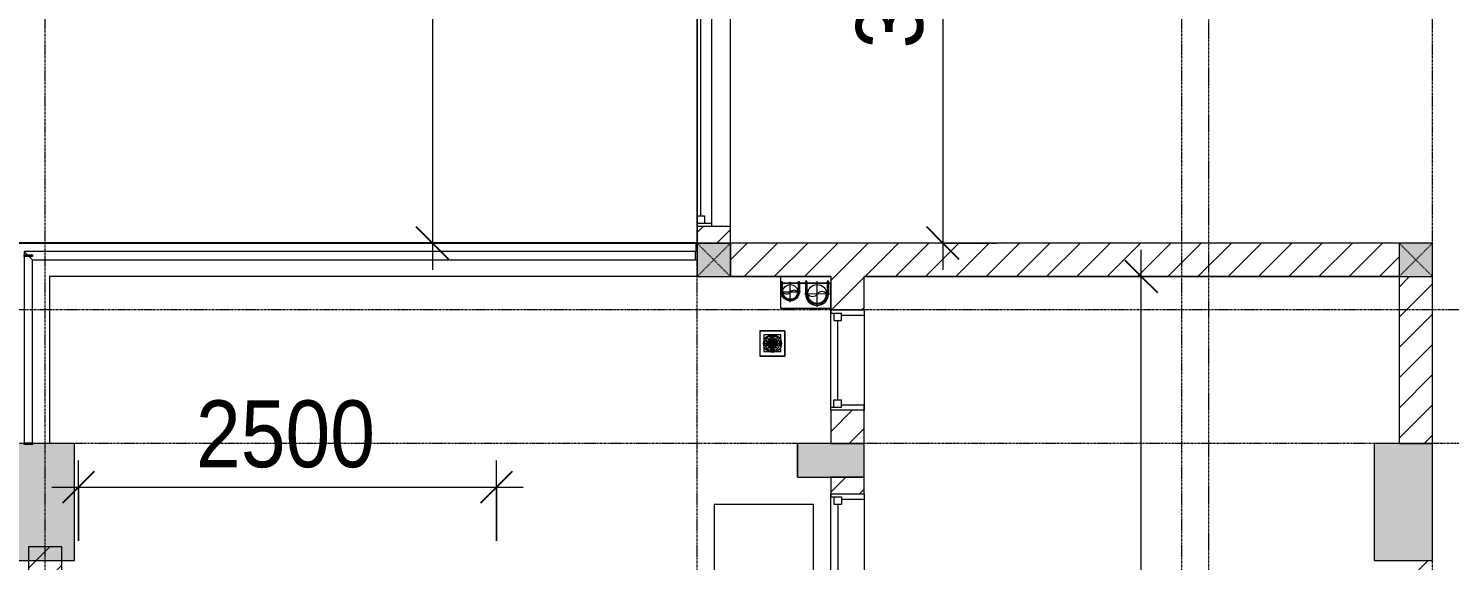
# Model space of a CAD drawing. Header units: millimetres. Extents: x 962 to 239635, y -15958 to 82755.
# Drawn here: x 169803 to 178305, y 43837 to 47022 of the extents above; entities that cross this region are included whole.
import ezdxf

# ---------------------------------------------------------------- set-up
doc = ezdxf.new("R2010")
doc.units = ezdxf.units.MM
for name, pattern in [('Dash', [6, 3, -3]), ('Dash Dot 3_16_', [7.9375, 4.7625, -1.5875, 0, -1.5875]), ('Grid Line', [22.225, 12.7, -3.175, 3.175, -3.175]), ('IMPORT-CENTER _2_', [40.64, 25.4, -5.08, 5.08, -5.08])]:
    doc.linetypes.add(name, pattern=pattern)
for name, color, linetype, lineweight in [('0-1', 7, 'Continuous', 5), ('A-ANNO-DIMS', 211, 'Continuous', 9), ('A-ANNO-DIMS-160', 211, 'Continuous', 9), ('A-FLOR-2', 9, 'Continuous', 9), ('A-FLOR-HRAL', 11, 'Continuous', 9), ('A-GLAZ', 151, 'Continuous', 9), ('A-WALL', 113, 'Continuous', 9), ('A-WALL-3', 113, 'Continuous', 18), ('A-WALL-PATT-2', 111, 'Continuous', 9), ('G-ANNO-SYMB-1', 111, 'Dash Dot 3_16_', 18), ('G-IMPT', 8, 'Continuous', 9), ('G-IMPT-1', 254, 'Continuous', 9), ('G-IMPT-2', 8, 'IMPORT-CENTER _2_', 9), ('I-FURN-1', 254, 'Continuous', 9), ('M-EQPM', 50, 'Continuous', 9), ('M-EQPM-1', 254, 'Continuous', 9), ('S-COLS', 52, 'Continuous', 9), ('S-COLS-1', 52, 'Continuous', 5), ('S-COLS-2', 7, 'Continuous', 18), ('S-COLS-5', 52, 'Dash', 9), ('S-COLS-6', 52, 'Continuous', 18), ('S-COLS-HDLN', 52, 'Dash', 9), ('S-GRID-1', 1, 'Grid Line', 9)]:
    doc.layers.add(name, color=color, linetype=linetype, lineweight=lineweight)
doc.styles.add('UTM Avo', font='UTM Avo.ttf', dxfattribs={"width": 0.9, "height": 400})
doc.dimstyles.new('1_Dim_chi_tiet_2_5', dxfattribs={"dimscale": 304.8, "dimtxt": 399.720379, "dimasz": 0.629921, "dimexe": 0.524934, "dimexo": 0.0625, "dimgap": 0.052493, "dimtad": 1, "dimdec": 0, "dimrnd": 5, "dimzin": 0, "dimdsep": 46, "dimtxsty": 'UTM Avo', "dimblk1": 'OBLIQUE', "dimblk2": 'OBLIQUE', "dimsah": 1, "dimcen": 0.09, "dimdle": 0.524934, "dimazin": 0, "dimtfac": 1, "dimtdec": 4, "dimtix": 1, "dimtmove": 0, "dimatfit": 3, "dimfxl": 1.049869, "dimfxlon": 1, "dimtvp": 1, "dimtolj": 1, "dimtzin": 0, "dimarcsym": 2})
doc.dimstyles.new('1_Dim_chi_tiet_2_5_1', dxfattribs={"dimscale": 304.8, "dimtxt": 399.720379, "dimasz": 0.629921, "dimexe": 0.524934, "dimexo": 0.0625, "dimgap": 0.052493, "dimtad": 1, "dimdec": 0, "dimrnd": 5, "dimzin": 0, "dimdsep": 46, "dimtxsty": 'UTM Avo', "dimblk1": 'OBLIQUE', "dimblk2": 'OBLIQUE', "dimsah": 1, "dimcen": 0.09, "dimdle": 0.524934, "dimazin": 0, "dimtfac": 1, "dimtdec": 4, "dimtix": 1, "dimtmove": 0, "dimatfit": 3, "dimfxl": 1.049869, "dimfxlon": 1, "dimtvp": 1, "dimtolj": 1, "dimtzin": 0, "dimarcsym": 2})
pattern_1 = [(45, (61750.9, 0), (-90.50967, 90.50967), [])]

# ---------------------------------------------------------------- blocks, each defined once
blk = doc.blocks.new('NCV_TKTC_KET CAU_rvt-1-TKCS_MB TẦNG 2')
at = {"layer": 'S-COLS-1'}
for points in [[(108327.6, 43836.9), (108327.6, 44536.9), (108077.6, 44536.9), (108077.6, 44532.4), (108027.6, 44532.4), (108027.6, 44536.9), (107977.6, 44536.9), (107977.6, 44512), (107982.1, 44512), (107982.1, 44462), (107977.6, 44462), (107977.6, 43836.9)], [(113052.6, 44336.9), (113052.6, 44536.9), (112652.6, 44536.9), (112652.6, 44336.9)], [(116452.6, 43836.9), (116452.6, 44536.9), (116102.6, 44536.9), (116102.6, 43836.9)]]:
    blk.add_hatch(color=256, dxfattribs=at).paths.add_polyline_path(points)
at = {"layer": 'S-COLS-2'}
for p, q in [((108327.6, 44536.9), (108077.6, 44536.9)), ((108327.6, 43836.9), (108327.6, 44536.9)), ((112652.6, 44536.9), (112652.6, 44336.9)), ((113052.6, 44536.9), (112652.6, 44536.9)), ((113052.6, 44336.9), (113052.6, 44536.9)), ((116452.6, 44536.9), (116102.6, 44536.9)), ((116102.6, 44536.9), (116102.6, 43836.9)), ((116452.6, 43836.9), (116452.6, 44536.9)), ((112652.6, 44336.9), (113052.6, 44336.9)), ((107977.6, 43836.9), (108327.6, 43836.9)), ((116102.6, 43836.9), (116452.6, 43836.9))]:
    blk.add_line(p, q, dxfattribs=at)
blk = doc.blocks.new('MAY GIAT - MAY GIAT_dwg-348053-TKCS_MB TẦNG 2')
at = {"layer": 'G-IMPT-1', "flags": 128}
blk.add_lwpolyline([(5, 596.6), (5, 2.3), (605, 2.3), (605, 596.6)], close=True, dxfattribs=at)
blk = doc.blocks.new('MAY GIAT - MAY GIAT-348233-TKCS_MB TẦNG 2')
at = {"layer": 'I-FURN-1'}
for p, q in [((5, 596.6), (5, 2.3)), ((605, 596.6), (5, 596.6)), ((605, 2.3), (605, 596.6)), ((5, 2.3), (605, 2.3))]:
    blk.add_line(p, q, dxfattribs=at)
blk.add_blockref('MAY GIAT - MAY GIAT_dwg-348053-TKCS_MB TẦNG 2', (0, 0))
blk = doc.blocks.new('THU NUOC - THU NUOC-461820-TKCS_MB TẦNG 2')
at = {"layer": 'M-EQPM-1'}
for p, q in [((-66.3, 70.6), (-66.3, -79.4)), ((83.7, 70.6), (-66.3, 70.6)), ((58.7, 45.6), (-41.3, 45.6)), ((-41.3, 45.6), (-41.3, -54.4)), ((-23.3, 10.8), (40.9, 10.8)), ((40.9, 4.8), (-23.3, 4.8)), ((-11, 23.3), (28.5, 23.3)), ((28.5, 17.3), (-11, 17.3)), ((-1.1, 35.6), (18.5, 35.6)), ((18.5, 29.6), (-1.1, 29.6)), ((58.7, -54.4), (58.7, 45.6)), ((83.7, -79.4), (83.7, 70.6)), ((-66.3, -79.4), (83.7, -79.4)), ((-41.3, -54.4), (58.7, -54.4)), ((-23.3, -1.2), (0.7, -1.2)), ((0.7, -7.2), (-23.3, -7.2)), ((-23.3, -13.6), (40.9, -13.6)), ((40.9, -19.6), (-23.3, -19.6)), ((-11, -26.1), (28.5, -26.1)), ((28.5, -32.1), (-11, -32.1)), ((-1.1, -38.5), (18.5, -38.5)), ((18.5, -44.5), (-1.1, -44.5)), ((0.7, -1.2), (0.7, -7.2)), ((16.7, -1.2), (40.9, -1.2)), ((16.7, -7.2), (16.7, -1.2)), ((40.9, -7.2), (16.7, -7.2))]:
    blk.add_line(p, q, dxfattribs=at)
for centre, radius, start, end in [((8.7, -4.4), 45, 0, 180), ((8.7, -4.4), 45, 0, 180), ((-23.3, 7.8), 3, 90, 270), ((-11, 20.3), 3, 90, 270), ((-1.1, 32.6), 3, 90, 270), ((18.5, 32.6), 3, 270, 90), ((28.5, 20.3), 3, 270, 90), ((40.9, 7.8), 3, 270, 90), ((8.7, -4.4), 45, 180, 360), ((8.7, -4.4), 45, 180, 360), ((-23.3, -4.2), 3, 90, 270), ((-23.3, -16.6), 3, 90, 270), ((-11, -29.1), 3, 90, 270), ((-1.1, -41.5), 3, 90, 270), ((18.5, -41.5), 3, 270, 90), ((28.5, -29.1), 3, 270, 90), ((40.9, -4.2), 3, 270, 90), ((40.9, -16.6), 3, 270, 90)]:
    blk.add_arc(centre, radius, start, end, dxfattribs=at)
blk = doc.blocks.new('NCV_TKTC_TANG 2_rvt-1-TKCS_MB TẦNG 2')
at = {"layer": 'A-FLOR-2'}
for p, q in [((112052.6, 45536.9), (108177.6, 45536.9)), ((108177.6, 45536.9), (108177.6, 44536.9)), ((112852.6, 45536.9), (112252.6, 45536.9)), ((116252.6, 45536.9), (113052.6, 45536.9)), ((112652.6, 44336.9), (112652.6, 44536.9))]:
    blk.add_line(p, q, dxfattribs=at)
at = {"layer": 'I-FURN-1', "rotation": 269.9999999999999}
blk.add_blockref('MAY GIAT - MAY GIAT-348233-TKCS_MB TẦNG 2', (112152.6, 44177.4), dxfattribs=at)
at = {"layer": 'M-EQPM-1', "rotation": 180}
blk.add_blockref('THU NUOC - THU NUOC-461820-TKCS_MB TẦNG 2', (112511.3, 45132.9), dxfattribs=at)
blk = doc.blocks.new('1_FAMILY RVT - W01-WxH 1400x3200xmm-489780-TKCS_MB TẦNG 2')
at = {"layer": 'A-GLAZ'}
for p, q in [((698.4, 172.39), (749.2, 197.79)), ((698.4, 172.39), (749.2, 146.99)), ((698.4, 172.39), (901.6, 172.39)), ((-1600, 96.19), (-1600, -103.81)), ((1600, 96.19), (-1600, 96.19)), ((-1600, 96.19), (-1536.5, 96.19)), ((-1580.95, 96.19), (-1580.95, 7.29)), ((-1536.5, 96.19), (-22.225, 96.19)), ((-1536.5, 96.19), (-1536.5, 51.74)), ((-22.225, 7.29), (-22.225, 96.19)), ((-22.225, 96.19), (22.225, 96.19)), ((22.225, 96.19), (1580.95, 96.19)), ((22.225, 96.19), (22.225, 7.29)), ((1580.95, 96.19), (1600, 96.19)), ((1580.95, 96.19), (1580.95, 7.29)), ((1600, -103.81), (1600, 96.19)), ((-1600, 7.29), (-1580.95, 7.29)), ((-1536.5, 51.74), (-1580.95, 51.74)), ((-1580.95, 7.29), (-22.225, 7.29)), ((-1536.5, 73.965), (-22.225, 73.965)), ((22.225, 51.74), (-22.225, 51.74)), ((-22.225, 7.29), (22.225, 7.29)), ((22.225, 29.515), (1536.5, 29.515)), ((22.225, 7.29), (1536.5, 7.29)), ((1536.5, 51.74), (1536.5, 7.29)), ((1580.95, 51.74), (1536.5, 51.74)), ((1536.5, 7.29), (1600, 7.29)), ((-1600, -103.81), (1600, -103.81))]:
    blk.add_line(p, q, dxfattribs=at)
blk = doc.blocks.new('Railing - 50 x 10mm-1251311-TKCS_MB TẦNG 2')
at = {"layer": 'A-FLOR-HRAL'}
for p, q in [((25, 5), (-25, 5)), ((-25, 5), (-25, -5)), ((25, -5), (25, 5)), ((-25, -5), (25, -5))]:
    blk.add_line(p, q, dxfattribs=at)
blk = doc.blocks.new('Railing - Railing-1262560-TKCS_MB TẦNG 2')
at = {"layer": 'A-FLOR-HRAL'}
for p, q in [((108047.6, 45667), (108027.6, 45687)), ((108027.6, 45687), (108027.6, 45667)), ((112042.6, 45687), (108027.6, 45687)), ((108027.6, 45657), (108027.6, 44542.4)), ((108077.6, 45637), (108057.6, 45657)), ((108077.6, 44542.4), (108077.6, 45637)), ((108077.6, 45637), (112042.6, 45637))]:
    blk.add_line(p, q, dxfattribs=at)
at = {"extrusion": (0, 0, -1), "zscale": -1}
for p, rotation in [((-108052.6, 45662), 180), ((-112047.6, 45662), 270), ((-108052.6, 44537.4), 180)]:
    blk.add_blockref('Railing - 50 x 10mm-1251311-TKCS_MB TẦNG 2', p, dxfattribs=dict(at, rotation=rotation))
blk = doc.blocks.new('TKTC_XREF_251221_MB TANG 2-7 - TKTC_XREF_260130_MB TANG 2-5_dwg_FD-4746809-TKCS_MB TẦNG 2')
at = {"layer": 'G-IMPT', "flags": 128}
blk.add_lwpolyline([(-75, -75), (75, -75), (75, 75), (-75, 75)], close=True, dxfattribs=at)
at = {"layer": 'G-IMPT'}
blk.add_circle((0, 0), 53.3, dxfattribs=at)
at = {"layer": 'M-EQPM'}
for p, q in [((53.3, 0), (-53.3, 0)), ((-37.7, 37.7), (37.7, -37.7)), ((37.7, 37.7), (-37.7, -37.7)), ((0, 53.3), (0, -53.3))]:
    blk.add_line(p, q, dxfattribs=at)
blk = doc.blocks.new('TKTC_XREF_251221_MB TANG 2-7 - TKTC_XREF_260130_MB TANG 2-5_dwg_$cc-4746808-TKCS_MB TẦNG 2')
at = {"layer": 'G-IMPT-2'}
for p, q in [((-0.673, 0), (0.673, 0)), ((0, -0.673), (0, 0.673))]:
    blk.add_line(p, q, dxfattribs=at)
at = {"layer": 'M-EQPM'}
blk.add_circle((0, 0), 0.5, dxfattribs=at)
for centre, radius, start, end in [((0, 0), 0.5, 90, 270), ((0.188, 0.25), 0.313, 126.8699, 233.1301), ((-0.188, -0.25), 0.313, 306.8699, 53.1301)]:
    blk.add_arc(centre, radius, start, end, dxfattribs=at)
blk = doc.blocks.new('TKTC_XREF_251221_MB TANG 2-7 - TKTC_XREF_260130_MB TANG 2-5_dwg_CUM U_DN100-4746796-TKCS_MB TẦNG 2')
at = {"layer": 'G-IMPT'}
blk.add_hatch(color=256, dxfattribs=at).paths.add_polyline_path([(0, 61), (0, 57), (14.8, 55.1), (28.5, 49.4), (40.3, 40.3), (49.4, 28.5), (55.1, 14.8), (57, 0), (55.1, -14.8), (49.4, -28.5), (40.3, -40.3), (28.5, -49.4), (14.8, -55.1), (0, -57), (0, -61), (15.8, -58.9), (30.5, -52.8), (43.1, -43.1), (52.8, -30.5), (58.9, -15.8), (61, 0), (58.9, 15.8), (52.8, 30.5), (43.1, 43.1), (30.5, 52.8), (15.8, 58.9)])
for p, q in [((-79.1, 66.6), (-79.1, 63.4)), ((-76.6, 66.6), (-76.6, 63.4)), ((-74.6, 66.6), (-74.6, 63.4)), ((-72.7, 69.3), (-72.7, 60.7)), ((-66.9, 67.9), (-71.7, 67.9)), ((-66.9, 62.1), (-71.7, 62.1)), ((-65, 69), (0, 69)), ((-79.1, -63.4), (-79.1, -66.6)), ((-76.6, -63.4), (-76.6, -66.6)), ((-74.6, -63.4), (-74.6, -66.6)), ((-72.7, -60.7), (-72.7, -69.3)), ((-66.9, -62.1), (-71.7, -62.1)), ((-66.9, -67.9), (-71.7, -67.9)), ((-65, -69), (0, -69))]:
    blk.add_line(p, q, dxfattribs=at)
at = {"layer": 'G-IMPT', "flags": 128}
for points in [[(-72.7, 67.6), (-78.1, 67.6), (-78.1, 62.4), (-72.7, 62.4)], [(-71.7, 59.2), (-66.9, 59.2), (-66.9, 70.8), (-71.7, 70.8)], [(-66.9, 70.8), (-66.9, 72.7), (-65, 72.7), (-65, 57.3), (-66.9, 57.3), (-66.9, 59.2)], [(-65, 61), (0, 61), (0, 57)], [(-72.7, -62.4), (-78.1, -62.4), (-78.1, -67.6), (-72.7, -67.6)], [(-71.7, -70.8), (-66.9, -70.8), (-66.9, -59.2), (-71.7, -59.2)], [(-66.9, -59.2), (-66.9, -57.3), (-65, -57.3), (-65, -72.7), (-66.9, -72.7), (-66.9, -70.8)], [(-65, -61), (0, -61), (0, -57)]]:
    blk.add_lwpolyline(points, dxfattribs=at)
at = {"layer": 'G-IMPT'}
for centre, radius, start, end in [((-78.1, 66.6), 0.96, 90, 180), ((-78.1, 63.4), 0.96, 180, 270), ((-71.1, 69.3), 1.56, 112.61986, 247.38014), ((-67.9, 65), 4.8, 143.1301, 216.8699), ((-71.1, 60.7), 1.56, 112.61986, 247.38014), ((0, 0), 69, 270, 90), ((0, 0), 61, 270, 90), ((0, 0), 57, 270, 90), ((-78.1, -63.4), 0.96, 90, 180), ((-78.1, -66.6), 0.96, 180, 270), ((-71.1, -60.7), 1.56, 112.61986, 247.38014), ((-67.9, -65), 4.8, 143.1301, 216.8699), ((-71.1, -69.3), 1.56, 112.61986, 247.38014)]:
    blk.add_arc(centre, radius, start, end, dxfattribs=at)
blk = doc.blocks.new('TKTC_XREF_251221_MB TANG 2-7 - TKTC_XREF_260130_MB TANG 2-5_dwg_$cc-4746798-TKCS_MB TẦNG 2')
at = {"layer": 'G-IMPT-2'}
for p, q in [((-0.673, 0), (0.673, 0)), ((0, -0.673), (0, 0.673))]:
    blk.add_line(p, q, dxfattribs=at)
at = {"layer": 'M-EQPM'}
blk.add_circle((0, 0), 0.5, dxfattribs=at)
for centre, radius, start, end in [((0, 0), 0.5, 90, 270), ((0.188, 0.25), 0.313, 126.8699, 233.1301), ((-0.188, -0.25), 0.313, 306.8699, 53.1301)]:
    blk.add_arc(centre, radius, start, end, dxfattribs=at)
blk = doc.blocks.new('TKTC_XREF_251221_MB TANG 2-7 - TKTC_XREF_260130_MB TANG 2-5_dwg_CUM U_DN100-4746799-TKCS_MB TẦNG 2')
at = {"layer": 'G-IMPT'}
blk.add_hatch(color=256, dxfattribs=at).paths.add_polyline_path([(0, 61), (16, 59), (31, 53), (43, 43), (53, 31), (59, 16), (61, 0), (59, -16), (53, -30), (43, -43), (31, -53), (16, -59), (0, -61), (0, -57), (15, -55), (29, -49), (40, -40), (49, -28), (55, -15), (57, 0), (55, 15), (49, 29), (40, 40), (29, 49), (15, 55), (0, 57)])
for p, q in [((-79, 67), (-79, 63)), ((-77, 67), (-77, 63)), ((-75, 67), (-75, 63)), ((-73, 69), (-73, 61)), ((-67, 68), (-72, 68)), ((-67, 62), (-72, 62)), ((-65, 69), (0, 69)), ((-79, -63), (-79, -67)), ((-77, -63), (-77, -67)), ((-75, -63), (-75, -67)), ((-73, -61), (-73, -69)), ((-67, -62), (-72, -62)), ((-67, -68), (-72, -68)), ((-65, -69), (0, -69))]:
    blk.add_line(p, q, dxfattribs=at)
at = {"layer": 'G-IMPT', "flags": 128}
for points in [[(-73, 68), (-78, 68), (-78, 62), (-73, 62)], [(-72, 59), (-67, 59), (-67, 71), (-72, 71)], [(-67, 71), (-67, 73), (-65, 73), (-65, 57), (-67, 57), (-67, 59)], [(-65, 61), (0, 61), (0, 57)], [(-73, -62), (-78, -62), (-78, -68), (-73, -68)], [(-72, -71), (-67, -71), (-67, -59), (-72, -59)], [(-67, -59), (-67, -57), (-65, -57), (-65, -73), (-67, -73), (-67, -71)], [(-65, -61), (0, -61), (0, -57)]]:
    blk.add_lwpolyline(points, dxfattribs=at)
at = {"layer": 'G-IMPT'}
for centre, radius, start, end in [((-78, 67), 0.96, 90, 180), ((-78, 63), 0.96, 180, 270), ((-71, 69), 1.56, 112.6199, 247.3801), ((-68, 65), 4.8, 143.1301, 216.8699), ((-71, 61), 1.56, 112.6199, 247.3801), ((0, 0), 69, 270, 90), ((0, 0), 61, 270, 90), ((0, 0), 57, 270, 90), ((-78, -63), 0.96, 90, 180), ((-78, -67), 0.96, 180, 270), ((-71, -61), 1.56, 112.6199, 247.3801), ((-68, -65), 4.8, 143.1301, 216.8699), ((-71, -69), 1.56, 112.6199, 247.3801)]:
    blk.add_arc(centre, radius, start, end, dxfattribs=at)
blk = doc.blocks.new('TKTC_XREF_251221_MB TANG 2-7 - TKTC_XREF_251221_MB TANG 2-7-2039446-TKCS_MB TẦNG 2')
at = {"layer": 'M-EQPM'}
for p, q in [((78400.1, 28501.7), (74325, 28501.7)), ((78899.8, 28300), (78899.8, 28260.1)), ((79200, 28300), (78899.8, 28300)), ((78899.8, 28260.1), (79199.4, 28260.1)), ((78899.8, 28260.1), (78899.8, 28110.2)), ((79199.4, 28260.1), (78899.8, 28260.1)), ((79199.4, 28110.2), (79199.4, 28260.1)), ((78899.8, 28110.2), (79199.4, 28110.2))]:
    blk.add_line(p, q, dxfattribs=at)
for name, p, xscale, yscale, zscale, rotation in [('TKTC_XREF_251221_MB TANG 2-7 - TKTC_XREF_260130_MB TANG 2-5_dwg_$cc-4746798-TKCS_MB TẦNG 2', (78957.3, 28206.8), 90.00000000005123, 90.00000000005123, 90.00000000005123, 89.99999999878479), ('TKTC_XREF_251221_MB TANG 2-7 - TKTC_XREF_260130_MB TANG 2-5_dwg_$cc-4746808-TKCS_MB TẦNG 2', (79118.3, 28195.4), 113.7150000000071, 113.7150000000071, 113.7150000000071, 89.80198045694691), ('TKTC_XREF_251221_MB TANG 2-7 - TKTC_XREF_260130_MB TANG 2-5_dwg_CUM U_DN100-4746796-TKCS_MB TẦNG 2', (79117.4, 28195.4), 0.9975000000000006, 0.9975000000000006, 0.9975000000000006, 269.803963131495)]:
    blk.add_blockref(name, p, dxfattribs=dict(xscale=xscale, yscale=yscale, zscale=zscale, rotation=rotation))
at = {"extrusion": (0, 0, -1), "xscale": 0.7894736842105227, "yscale": 0.7894736842105227, "zscale": -0.7894736842105227, "rotation": 269.9999999996207}
blk.add_blockref('TKTC_XREF_251221_MB TANG 2-7 - TKTC_XREF_260130_MB TANG 2-5_dwg_CUM U_DN100-4746799-TKCS_MB TẦNG 2', (-78957.3, 28208.8), dxfattribs=at)
at = {"rotation": 180}
blk.add_blockref('TKTC_XREF_251221_MB TANG 2-7 - TKTC_XREF_260130_MB TANG 2-5_dwg_FD-4746809-TKCS_MB TẦNG 2', (78851, 27898.8), dxfattribs=at)
blk = doc.blocks.new('M_Fixed - 600 x 1400mm-2135871-TKCS_MB TẦNG 2')
at = {"layer": 'A-GLAZ'}
for p, q in [((-300, 87), (-268, 87)), ((-268, -50), (-268, 87)), ((268, -50), (268, 87)), ((300, 87), (268, 87)), ((-281, -113), (-281, -50)), ((-281, -50), (-237, -50)), ((-237, -94), (-237, -50)), ((-237, -72), (237, -72)), ((237, -50), (281, -50)), ((237, -94), (237, -50)), ((281, -113), (281, -50)), ((-300, -113), (-281, -113)), ((-281, -94), (-237, -94)), ((281, -94), (237, -94)), ((298.9, -113), (281, -113))]:
    blk.add_line(p, q, dxfattribs=at)
blk = doc.blocks.new('M_Fixed - 600 x 1400mm-2135864-TKCS_MB TẦNG 2')
at = {"layer": 'A-GLAZ'}
for p, q in [((-300, 113), (-281, 113)), ((-281, 113), (-281, 50)), ((-281, 94), (-237, 94)), ((-237, 94), (-237, 50)), ((237, 94), (237, 50)), ((281, 94), (237, 94)), ((281, 113), (281, 50)), ((298.9, 113), (281, 113)), ((-281, 50), (-237, 50)), ((-268, 50), (-268, -87)), ((-237, 72), (237, 72)), ((237, 50), (281, 50)), ((268, 50), (268, -87)), ((-300, -87), (-268, -87)), ((300, -87), (268, -87))]:
    blk.add_line(p, q, dxfattribs=at)
blk = doc.blocks.new('G1_SOF - BO TRU - 200x200-V201-TKCS_MB TẦNG 2')
at = {"layer": 'S-COLS'}
blk.add_hatch(color=256, dxfattribs=at).paths.add_polyline_path([(100, -100), (100, 100), (-100, 100), (-100, -100)])
at = {"layer": 'S-COLS-6'}
for p, q in [((100, 100), (-100, 100)), ((-100, 100), (-100, -100)), ((100, -100), (100, 100)), ((-100, -100), (100, -100))]:
    blk.add_line(p, q, dxfattribs=at)
at = {"layer": 'S-COLS-HDLN'}
for p, q in [((100, 100), (-100, -100)), ((-100, 100), (100, -100))]:
    blk.add_line(p, q, dxfattribs=at)
blk = doc.blocks.new('G1_SOF - BO TRU - 200x200-3052400-TKCS_MB TẦNG 2')
at = {"layer": 'S-COLS-HDLN'}
for p, q in [((-100, 100), (100, -100)), ((100, 100), (-100, -100))]:
    blk.add_line(p, q, dxfattribs=at)
blk = doc.blocks.new('DIMBLOCK28-TKCS_MB TẦNG 2')
at = {"layer": 'A-ANNO-DIMS-160', "lineweight": 25}
for p, q in [((172219.6, 53311.9), (172123.6, 53407.9)), ((172219.6, 53311.9), (172315.6, 53215.9)), ((172219.6, 45737.4), (172123.6, 45833.4)), ((172219.6, 45737.4), (172315.6, 45641.4))]:
    blk.add_line(p, q, dxfattribs=at)
at = {"layer": 'A-ANNO-DIMS-160'}
for p, q in [((172219.6, 53471.9), (172219.6, 45577.4)), ((171899.6, 53311.9), (172379.6, 53311.9)), ((172219.6, 53311.9), (171899.6, 53311.9)), ((172539.6, 45737.4), (172059.6, 45737.4)), ((172219.6, 45737.4), (172539.6, 45737.4))]:
    blk.add_line(p, q, dxfattribs=at)
at = {"layer": 'A-ANNO-DIMS-160', "color": 0, "insert": (171700, 48976.9), "char_height": 400, "width": 1314.636, "attachment_point": 1, "rotation": 90, "line_spacing_factor": 1.110334, "style": 'UTM Avo'}
blk.add_mtext('7575', dxfattribs=at)
blk = doc.blocks.new('_Oblique')
at = {"color": 0, "linetype": 'ByBlock', "lineweight": -2}
blk.add_line((-0.5, -0.5), (0.5, 0.5), dxfattribs=at)
blk = doc.blocks.new('DIMBLOCK113-TKCS_MB TẦNG 2')
at = {"layer": 'A-ANNO-DIMS-160'}
for p, q in [((170103.5, 43955.9), (170103.5, 44435.9)), ((172603.5, 43955.9), (172603.5, 44435.9)), ((169943.5, 44275.9), (172763.5, 44275.9)), ((170103.5, 44275.9), (170103.5, 43955.9)), ((172603.5, 44275.9), (172603.5, 43955.9))]:
    blk.add_line(p, q, dxfattribs=at)
at = {"layer": 'A-ANNO-DIMS-160', "lineweight": 25}
for p, q in [((170103.5, 44275.9), (170199.5, 44371.9)), ((172603.5, 44275.9), (172699.5, 44371.9)), ((170103.5, 44275.9), (170007.5, 44179.9)), ((172603.5, 44275.9), (172507.5, 44179.9))]:
    blk.add_line(p, q, dxfattribs=at)
at = {"layer": 'A-ANNO-DIMS-160', "color": 0, "insert": (170805.7, 44795.6), "char_height": 400, "width": 1314.636, "attachment_point": 1, "line_spacing_factor": 1.110334, "style": 'UTM Avo'}
blk.add_mtext('2500', dxfattribs=at)
blk = doc.blocks.new('DIMBLOCK242-TKCS_MB TẦNG 2')
at = {"layer": 'A-ANNO-DIMS-160'}
for p, q in [((175273.9, 49321.9), (175273.9, 45577.4)), ((175593.9, 49161.9), (175113.9, 49161.9)), ((175273.9, 49161.9), (175593.9, 49161.9)), ((175593.9, 45737.4), (175113.9, 45737.4)), ((175273.9, 45737.4), (175593.9, 45737.4))]:
    blk.add_line(p, q, dxfattribs=at)
at = {"layer": 'A-ANNO-DIMS-160', "lineweight": 25}
for p, q in [((175273.9, 49161.9), (175177.9, 49257.9)), ((175273.9, 49161.9), (175369.9, 49065.9)), ((175273.9, 45737.4), (175177.9, 45833.4)), ((175273.9, 45737.4), (175369.9, 45641.4))]:
    blk.add_line(p, q, dxfattribs=at)
at = {"layer": 'A-ANNO-DIMS-160', "color": 0, "insert": (174754.2, 46901.9), "char_height": 400, "width": 1314.636, "attachment_point": 1, "rotation": 90, "line_spacing_factor": 1.110334, "style": 'UTM Avo'}
blk.add_mtext('3425', dxfattribs=at)
blk = doc.blocks.new('DIMBLOCK321-TKCS_MB TẦNG 2')
at = {"layer": 'A-ANNO-DIMS-160'}
for p, q in [((176461, 35577.4), (176461, 45697.4)), ((176141, 45537.4), (176621, 45537.4)), ((176461, 45537.4), (176141, 45537.4)), ((176141, 35737.4), (176621, 35737.4)), ((176461, 35737.4), (176141, 35737.4))]:
    blk.add_line(p, q, dxfattribs=at)
at = {"layer": 'A-ANNO-DIMS-160', "lineweight": 25}
for p, q in [((176461, 45537.4), (176365, 45633.4)), ((176461, 45537.4), (176557, 45441.4)), ((176461, 35737.4), (176365, 35833.4)), ((176461, 35737.4), (176557, 35641.4))]:
    blk.add_line(p, q, dxfattribs=at)
at = {"layer": 'A-ANNO-DIMS-160', "color": 0, "insert": (175941.3, 40089.6), "char_height": 400, "width": 1314.636, "attachment_point": 1, "rotation": 90, "line_spacing_factor": 1.110334, "style": 'UTM Avo'}
blk.add_mtext('9800', dxfattribs=at)

msp = doc.modelspace()

# ---------------------------------------------------------------- hatches: boundary and pattern name
at = {"layer": 'A-WALL-PATT-2'}
h = msp.add_hatch(dxfattribs=at)
h.set_pattern_fill('FP_1', color=256, style=0, pattern_type=2)
h.set_pattern_definition(pattern_1)
h.paths.add_polyline_path([(174003.5, 45737.4), (174003.5, 45837.4), (173803.5, 45837.4), (173803.5, 45737.4)])
h.paths.add_polyline_path([(173803.5, 49037.4), (174003.5, 49037.4), (174003.5, 49361.9), (173803.5, 49361.9)])
h = msp.add_hatch(dxfattribs=at)
h.set_pattern_fill('FP_1', color=256, style=0, pattern_type=2)
h.set_pattern_definition(pattern_1)
h.paths.add_polyline_path([(178003.5, 45537.4), (178003.5, 45737.4), (174003.5, 45736.9), (174003.5, 45537.4), (177512.2, 45537.4)])
h = msp.add_hatch(dxfattribs=at)
h.set_pattern_fill('FP_1', color=256, style=0, pattern_type=2)
h.set_pattern_definition(pattern_1)
h.paths.add_polyline_path([(178003.5, 44537), (178203.5, 44537), (178203.5, 45536.9), (178003.5, 45536.9), (178003.5, 44780.7)])
h.paths.add_polyline_path([(178203.5, 45736.9), (178203.5, 45737.4), (178203, 45736.9)])
h = msp.add_hatch(dxfattribs=at)
h.set_pattern_fill('FP_1', color=256, style=0, pattern_type=2)
h.set_pattern_definition(pattern_1)
h.paths.add_polyline_path([(174803.5, 44536.9), (174803.5, 44736.9), (174603.5, 44736.9), (174603.5, 44536.9)])
h.paths.add_polyline_path([(174691, 45336.9), (174803.5, 45336.9), (174803.5, 45537.4), (174603.5, 45537.4), (174603.5, 45336.9)])
h = msp.add_hatch(dxfattribs=at)
h.set_pattern_fill('FP_1', color=256, style=0, pattern_type=2)
h.set_pattern_definition(pattern_1)
h.paths.add_polyline_path([(174803.5, 43536.9), (174803.5, 43636.9), (174603.5, 43636.9), (174603.5, 43536.9)])
h.paths.add_polyline_path([(174603.5, 44236.9), (174803.5, 44236.9), (174803.5, 44336.9), (174603.5, 44336.9)])
h = msp.add_hatch(dxfattribs=at)
h.set_pattern_fill('FP_1', color=256, style=0, pattern_type=2)
h.set_pattern_definition(pattern_1)
h.paths.add_polyline_path([(170003.5, 40536.9), (170003.5, 43918.5), (169803.5, 43918.5), (169803.5, 40536.9)])
h = msp.add_hatch(dxfattribs=at)
h.set_pattern_fill('FP_1', color=256, style=0, pattern_type=2)
h.set_pattern_definition(pattern_1)
h.paths.add_polyline_path([(178203.5, 40536.9), (178203.5, 43836.9), (178003.5, 43836.9), (178003.5, 40536.9)])
at = {"layer": 'S-COLS-1'}
msp.add_hatch(color=256, dxfattribs=at).paths.add_polyline_path([(174003.5, 45536.9), (174003.5, 45736.9), (173803.5, 45736.9), (173803.5, 45536.9)])

# ---------------------------------------------------------------- linework, layer by layer
at = {"layer": 'A-WALL'}
for p, q in [((169728.5, 45737), (173798.5, 45737)), ((173798.5, 45687), (173798.5, 45737)), ((173803.5, 45736.9), (174003.5, 45736.9)), ((174003.5, 45736.9), (174003.5, 45537.4)), ((174603.5, 44736.9), (174603.5, 45336.9)), ((174803.5, 45336.9), (174803.5, 44736.9)), ((174603.5, 43636.9), (174603.5, 44236.9)), ((174803.5, 44236.9), (174803.5, 43636.9))]:
    msp.add_line(p, q, dxfattribs=at)
at = {"layer": 'A-WALL-3'}
for p, q in [((173803.5, 45837.4), (173803.5, 45736.9)), ((174003.5, 45737.4), (174003.5, 45837.4)), ((178203.5, 45737.4), (174003.5, 45737.4)), ((174003.5, 45537.4), (174603.5, 45537.4)), ((174603.5, 45537.4), (174603.5, 45336.9)), ((174803.5, 45537.4), (178003.5, 45537.4)), ((174803.5, 45336.9), (174803.5, 45537.4)), ((178003.5, 45536.9), (178003.5, 44537)), ((178203.5, 44537), (178203.5, 45536.9)), ((174603.5, 45336.9), (174803.5, 45336.9)), ((174803.5, 44736.9), (174603.5, 44736.9)), ((174603.5, 44736.9), (174603.5, 44536.9)), ((174803.5, 44536.9), (174803.5, 44736.9)), ((174603.5, 44536.9), (174803.5, 44536.9)), ((178003.5, 44537), (178203.5, 44537)), ((174803.5, 44336.9), (174603.5, 44336.9)), ((174603.5, 44336.9), (174603.5, 44236.9)), ((174803.5, 44236.9), (174803.5, 44336.9)), ((174603.5, 44236.9), (174803.5, 44236.9)), ((169803.5, 43918.5), (169803.5, 40536.9)), ((170003.5, 43918.5), (169803.5, 43918.5)), ((170003.5, 43536.9), (170003.5, 43918.5))]:
    msp.add_line(p, q, dxfattribs=at)
at = {"layer": 'G-ANNO-SYMB-1'}
msp.add_line((176863.5, 82373.8), (176863.5, 13547.9), dxfattribs=at)
at = {"layer": 'S-COLS'}
for p, q in [((174003.5, 45736.9), (173803.5, 45736.9)), ((174003.5, 45537.4), (174003.5, 45736.9))]:
    msp.add_line(p, q, dxfattribs=at)
at = {"layer": 'S-COLS-6'}
for p, q in [((173803.5, 45736.9), (173803.5, 45536.9)), ((173803.5, 45536.9), (174003.5, 45536.9)), ((174003.5, 45536.9), (174003.5, 45537.4))]:
    msp.add_line(p, q, dxfattribs=at)
at = {"layer": 'S-GRID-1'}
for p, q in [((169903.5, 19351.6), (169903.5, 76542.3)), ((173803.5, 19351.6), (173803.5, 76542.3)), ((176703.5, 19351.6), (176703.5, 76542.3)), ((178203.5, 19351.6), (178203.5, 76542.3)), ((187383.6, 45336.9), (98285.4, 45336.9)), ((189415.6, 44536.9), (96253.4, 44536.9))]:
    msp.add_line(p, q, dxfattribs=at)

# ---------------------------------------------------------------- block references
at = {"layer": '0-1'}
for name in ['NCV_TKTC_KET CAU_rvt-1-TKCS_MB TẦNG 2', 'NCV_TKTC_TANG 2_rvt-1-TKCS_MB TẦNG 2']:
    msp.add_blockref(name, (61750.9, 0), dxfattribs=at)
at = {"layer": 'A-FLOR-HRAL'}
msp.add_blockref('Railing - Railing-1262560-TKCS_MB TẦNG 2', (61750.9, 0), dxfattribs=at)
at = {"layer": 'A-GLAZ'}
for name, p, rotation in [('1_FAMILY RVT - W01-WxH 1400x3200xmm-489780-TKCS_MB TẦNG 2', (173899.7, 47437.4), 90), ('M_Fixed - 600 x 1400mm-2135864-TKCS_MB TẦNG 2', (174716.5, 45036.9), 90), ('M_Fixed - 600 x 1400mm-2135871-TKCS_MB TẦNG 2', (174716.5, 43936.9), 270)]:
    msp.add_blockref(name, p, dxfattribs=dict(at, rotation=rotation))
at = {"layer": 'M-EQPM'}
msp.add_blockref('TKTC_XREF_251221_MB TANG 2-7 - TKTC_XREF_251221_MB TANG 2-7-2039446-TKCS_MB TẦNG 2', (95403.5, 17236.9), dxfattribs=at)
at = {"layer": 'S-COLS'}
msp.add_blockref('G1_SOF - BO TRU - 200x200-V201-TKCS_MB TẦNG 2', (178103.5, 45636.9), dxfattribs=at)
at = {"layer": 'S-COLS-5'}
msp.add_blockref('G1_SOF - BO TRU - 200x200-3052400-TKCS_MB TẦNG 2', (173903.5, 45636.9), dxfattribs=at)

# ---------------------------------------------------------------- dimensions: what is measured, and where the dimension line sits
at = {"layer": 'A-ANNO-DIMS'}
for base, p1, p2, dimstyle, override, picture, middle in [((172219.5851, 45737.3629), (171899.5851, 53311.936), (172539.5851, 45737.3629), '1_Dim_chi_tiet_2_5', {"dimpost": '<>', "dimfxl": 7601.56292}, 'DIMBLOCK28-TKCS_MB TẦNG 2', (172000.0231, 49524.6494)), ((175273.8606, 45737.3629), (175593.8606, 49161.936), (175593.8606, 45737.3629), '1_Dim_chi_tiet_2_5', {"dimpost": '<>', "dimfxl": 3424.573178}, 'DIMBLOCK242-TKCS_MB TẦNG 2', (175050.8685, 47449.6494)), ((176461, 45537.4), (176141, 35737.4), (176141, 45537.4), '1_Dim_chi_tiet_2_5_1', {"dimpost": '<>', "dimfxl": 9800}, 'DIMBLOCK321-TKCS_MB TẦNG 2', (176238, 40637.4))]:
    dim = msp.add_linear_dim(base=base, p1=p1, p2=p2, angle=90, dimstyle=dimstyle, override=override, dxfattribs=at)
    dim.commit()
    dim.dimension.update_dxf_attribs({"geometry": picture, "text_midpoint": middle})
dim = msp.add_linear_dim(base=(172603.5, 44275.9), p1=(170103.5, 43955.9), p2=(172603.5, 43955.9), dimstyle='1_Dim_chi_tiet_2_5', override={"dimpost": '<>', "dimfxl": 2500}, dxfattribs=at)
dim.commit()
dim.dimension.update_dxf_attribs({"geometry": 'DIMBLOCK113-TKCS_MB TẦNG 2', "text_midpoint": (171353.5, 44498.9)})

doc.saveas('drawing.dxf')
